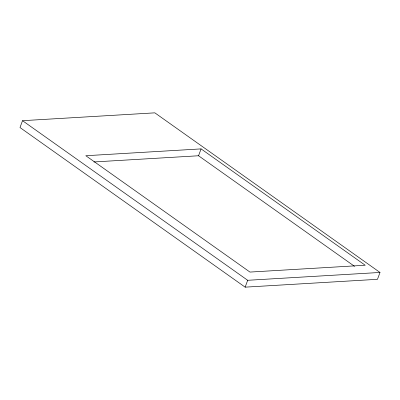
<?xml version="1.0" encoding="UTF-8"?>
<svg xmlns="http://www.w3.org/2000/svg" width="400" height="400" viewBox="0 0 400 400"><rect width="100%" height="100%" fill="white"/><g stroke="black" fill="none" stroke-linecap="round" stroke-linejoin="round"><path stroke-width="0.6" d="M22.525 120.685L20 127.545L245.15 287.155L377.475 279.315L380 272.455L154.85 112.845L22.525 120.685L247.675 280.295L380 272.455M93.895 161.96L198.555 155.76L201.08 148.895L365.21 265.245L249.96 272.075L85.83 155.725L201.08 148.895M245.15 287.155L247.675 280.295M198.555 155.76L354.53 266.325"/></g></svg>
